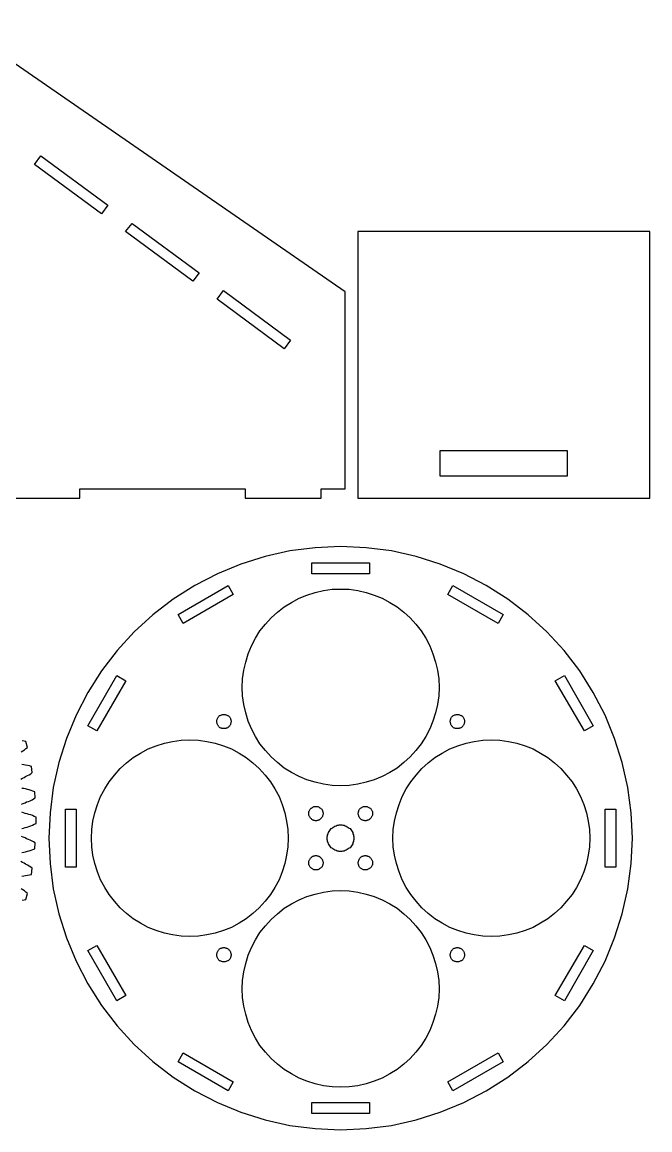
# Model space of a CAD drawing. Header units: millimetres. Extents: x 6 to 593, y 6 to 389.
# Drawn here: x 395.6 to 593.3, y 6 to 355 of the extents above; entities that cross this region are included whole.
import ezdxf

# ---------------------------------------------------------------- set-up
doc = ezdxf.new("R2010")
doc.units = ezdxf.units.MM
doc.layers.add('CUT', color=1, linetype='Continuous')
doc.layers.add('CUT_INNER', color=1, linetype='Continuous')

msp = doc.modelspace()

# ---------------------------------------------------------------- linework, layer by layer
at = {"layer": 'CUT'}
for points in [[(413.8, 208), (465.8, 208), (465.8, 205), (489.8, 205), (489.8, 208), (497.3, 208), (497.3, 270), (374.3, 355), (374.3, 208), (389.8, 208), (389.8, 205), (413.8, 205), (413.8, 208)], [(593.3, 289), (501.3, 289), (501.3, 205), (593.3, 205), (593.3, 289)], [(503.9, 6.4), (511.9, 7.4), (519.7, 9.2), (527.3, 11.6), (534.7, 14.6), (541.8, 18.3), (548.6, 22.6), (555, 27.5), (560.9, 32.9), (566.3, 38.8), (571.2, 45.2), (575.5, 52), (579.2, 59.1), (582.2, 66.5), (584.6, 74.1), (586.4, 81.9), (587.4, 89.9), (587.8, 97.9), (587.4, 105.9), (586.4, 113.9), (584.6, 121.7), (582.2, 129.3), (579.2, 136.7), (575.5, 143.8), (571.2, 150.6), (566.3, 157), (560.9, 162.9), (555, 168.3), (548.6, 173.2), (541.8, 177.5), (534.7, 181.2), (527.3, 184.2), (519.7, 186.6), (511.9, 188.4), (503.9, 189.4), (495.9, 189.8), (487.9, 189.4), (479.9, 188.4), (472.1, 186.6), (464.5, 184.2), (457.1, 181.2), (450, 177.5), (443.2, 173.2), (436.8, 168.3), (430.9, 162.9), (425.5, 157), (420.6, 150.6), (416.3, 143.8), (412.6, 136.7), (409.6, 129.3), (407.2, 121.7), (405.4, 113.9), (404.4, 105.9), (404, 97.9), (404.4, 89.9), (405.4, 81.9), (407.2, 74.1), (409.6, 66.5), (412.6, 59.1), (416.3, 52), (420.6, 45.2), (425.5, 38.8), (430.9, 32.9), (436.8, 27.5), (443.2, 22.6), (450, 18.3), (457.1, 14.6), (464.5, 11.6), (472.1, 9.2), (479.9, 7.4), (487.9, 6.4), (495.9, 6), (503.9, 6.4)]]:
    msp.add_lwpolyline(points, close=True, dxfattribs=at)
for points in [[(395.3, 125.1), (395.8, 125.4), (396.3, 125.7), (396.8, 126.1), (397.3, 126.5), (396.8, 128.4), (396.2, 128.5), (395.6, 128.6)], [(395.2, 116.5), (395.7, 116.8), (396.2, 117), (396.7, 117.3), (397.3, 117.6), (397.8, 117.9), (398.3, 118.2), (398.8, 118.6), (398.5, 120.5), (397.9, 120.7), (397.3, 120.8), (396.7, 120.9), (396.1, 121), (395.5, 121.1)], [(395.4, 108.6), (395.9, 108.8), (396.5, 109), (397, 109.3), (397.6, 109.5), (398.1, 109.7), (398.7, 110), (399.2, 110.3), (399.7, 110.6), (399.6, 112.5), (399, 112.7), (398.4, 112.9), (397.8, 113.1), (397.3, 113.2), (396.7, 113.4), (396.1, 113.5), (395.5, 113.6)], [(395.5, 100.9), (396, 101.1), (396.6, 101.3), (397.2, 101.4), (397.7, 101.6), (398.3, 101.8), (398.9, 102), (399.4, 102.3), (400, 102.5), (400, 104.5), (399.4, 104.7), (398.9, 105), (398.3, 105.2), (397.7, 105.4), (397.2, 105.6), (396.6, 105.7), (396, 105.9), (395.5, 106.1)], [(395.5, 93.4), (396.1, 93.5), (396.7, 93.6), (397.3, 93.8), (397.8, 93.9), (398.4, 94.1), (399, 94.3), (399.6, 94.5), (399.7, 96.4), (399.2, 96.7), (398.7, 97), (398.1, 97.3), (397.6, 97.5), (397, 97.7), (396.5, 98), (395.9, 98.2), (395.4, 98.4)], [(395.5, 85.9), (396.1, 86), (396.7, 86.1), (397.3, 86.2), (397.9, 86.3), (398.5, 86.5), (398.8, 88.4), (398.3, 88.8), (397.8, 89.1), (397.3, 89.4), (396.7, 89.7), (396.2, 90), (395.7, 90.2), (395.2, 90.5)], [(395.6, 78.4), (396.2, 78.5), (396.8, 78.6), (397.3, 80.5), (396.8, 80.9), (396.3, 81.3), (395.8, 81.6), (395.3, 81.9)]]:
    msp.add_lwpolyline(points, dxfattribs=at)
at = {"layer": 'CUT_INNER'}
for points in [[(399.5, 310.2), (401.5, 312.9), (422.6, 297.3), (420.6, 294.6), (399.5, 310.2)], [(428.2, 289), (430.2, 291.6), (451.4, 276), (449.4, 273.4), (428.2, 289)], [(457, 267.7), (459, 270.4), (480.1, 254.8), (478.1, 252.1), (457, 267.7)], [(527.3, 212), (527.3, 220), (567.3, 220), (567.3, 212), (527.3, 212)], [(486.8, 181.2), (486.8, 184.6), (505, 184.6), (505, 181.2), (486.8, 181.2)], [(444.7, 168.4), (460.5, 177.5), (462.1, 174.7), (446.3, 165.5), (444.7, 168.4)], [(493.2, 114.5), (490.5, 114.9), (487.9, 115.5), (485.3, 116.3), (482.8, 117.3), (480.4, 118.6), (478.1, 120), (476, 121.7), (474, 123.5), (472.2, 125.5), (470.5, 127.6), (469.1, 129.9), (467.8, 132.3), (466.8, 134.8), (466, 137.4), (465.4, 140), (465, 142.7), (464.9, 145.4), (465, 148.1), (465.4, 150.8), (466, 153.4), (466.8, 156), (467.8, 158.5), (469.1, 160.9), (470.5, 163.2), (472.2, 165.3), (474, 167.3), (476, 169.1), (478.1, 170.8), (480.4, 172.2), (482.8, 173.5), (485.3, 174.5), (487.9, 175.3), (490.5, 175.9), (493.2, 176.3), (495.9, 176.4), (498.6, 176.3), (501.3, 175.9), (503.9, 175.3), (506.5, 174.5), (509, 173.5), (511.4, 172.2), (513.7, 170.8), (515.8, 169.1), (517.8, 167.3), (519.6, 165.3), (521.3, 163.2), (522.7, 160.9), (524, 158.5), (525, 156), (525.8, 153.4), (526.4, 150.8), (526.8, 148.1), (526.9, 145.4), (526.8, 142.7), (526.4, 140), (525.8, 137.4), (525, 134.8), (524, 132.3), (522.7, 129.9), (521.3, 127.6), (519.6, 125.5), (517.8, 123.5), (515.8, 121.7), (513.7, 120), (511.4, 118.6), (509, 117.3), (506.5, 116.3), (503.9, 115.5), (501.3, 114.9), (498.6, 114.5), (495.9, 114.4), (493.2, 114.5)], [(529.7, 174.7), (531.3, 177.5), (547.1, 168.4), (545.5, 165.5), (529.7, 174.7)], [(416.3, 133.3), (425.4, 149.1), (428.3, 147.5), (419.1, 131.7), (416.3, 133.3)], [(563.5, 147.5), (566.4, 149.1), (575.5, 133.3), (572.7, 131.7), (563.5, 147.5)], [(458.9, 132.4), (458.7, 132.5), (458.5, 132.5), (458.4, 132.6), (458.2, 132.6), (458, 132.7), (457.8, 132.8), (457.7, 132.9), (457.5, 133.1), (457.4, 133.2), (457.3, 133.4), (457.2, 133.5), (457.1, 133.7), (457, 133.9), (457, 134.1), (456.9, 134.3), (456.9, 134.5), (456.9, 134.7), (456.9, 134.9), (456.9, 135.1), (457, 135.3), (457, 135.4), (457.1, 135.6), (457.2, 135.8), (457.3, 136), (457.4, 136.1), (457.5, 136.3), (457.7, 136.4), (457.8, 136.5), (458, 136.6), (458.2, 136.7), (458.4, 136.8), (458.5, 136.8), (458.7, 136.9), (458.9, 136.9), (459.1, 136.9), (459.3, 136.9), (459.5, 136.9), (459.7, 136.8), (459.9, 136.8), (460.1, 136.7), (460.3, 136.6), (460.4, 136.5), (460.6, 136.4), (460.7, 136.3), (460.9, 136.1), (461, 136), (461.1, 135.8), (461.2, 135.6), (461.2, 135.4), (461.3, 135.3), (461.3, 135.1), (461.4, 134.9), (461.4, 134.7), (461.4, 134.5), (461.3, 134.3), (461.3, 134.1), (461.2, 133.9), (461.2, 133.7), (461.1, 133.5), (461, 133.4), (460.9, 133.2), (460.7, 133.1), (460.6, 132.9), (460.4, 132.8), (460.3, 132.7), (460.1, 132.6), (459.9, 132.6), (459.7, 132.5), (459.5, 132.5), (459.3, 132.4), (459.1, 132.4), (458.9, 132.4)], [(532.5, 132.4), (532.3, 132.5), (532.1, 132.5), (531.9, 132.6), (531.7, 132.6), (531.5, 132.7), (531.4, 132.8), (531.2, 132.9), (531.1, 133.1), (530.9, 133.2), (530.8, 133.4), (530.7, 133.5), (530.6, 133.7), (530.6, 133.9), (530.5, 134.1), (530.5, 134.3), (530.4, 134.5), (530.4, 134.7), (530.4, 134.9), (530.5, 135.1), (530.5, 135.3), (530.6, 135.4), (530.6, 135.6), (530.7, 135.8), (530.8, 136), (530.9, 136.1), (531.1, 136.3), (531.2, 136.4), (531.4, 136.5), (531.5, 136.6), (531.7, 136.7), (531.9, 136.8), (532.1, 136.8), (532.3, 136.9), (532.5, 136.9), (532.7, 136.9), (532.9, 136.9), (533.1, 136.9), (533.3, 136.8), (533.4, 136.8), (533.6, 136.7), (533.8, 136.6), (534, 136.5), (534.1, 136.4), (534.3, 136.3), (534.4, 136.1), (534.5, 136), (534.6, 135.8), (534.7, 135.6), (534.8, 135.4), (534.8, 135.3), (534.9, 135.1), (534.9, 134.9), (534.9, 134.7), (534.9, 134.5), (534.9, 134.3), (534.8, 134.1), (534.8, 133.9), (534.7, 133.7), (534.6, 133.5), (534.5, 133.4), (534.4, 133.2), (534.3, 133.1), (534.1, 132.9), (534, 132.8), (533.8, 132.7), (533.6, 132.6), (533.4, 132.6), (533.3, 132.5), (533.1, 132.5), (532.9, 132.4), (532.7, 132.4), (532.5, 132.4)], [(445.7, 67), (443, 67.4), (440.4, 68), (437.8, 68.8), (435.3, 69.8), (432.9, 71.1), (430.6, 72.5), (428.5, 74.2), (426.5, 76), (424.7, 78), (423, 80.1), (421.6, 82.4), (420.3, 84.8), (419.3, 87.3), (418.5, 89.9), (417.9, 92.5), (417.5, 95.2), (417.4, 97.9), (417.5, 100.6), (417.9, 103.3), (418.5, 105.9), (419.3, 108.5), (420.3, 111), (421.6, 113.4), (423, 115.7), (424.7, 117.8), (426.5, 119.8), (428.5, 121.6), (430.6, 123.3), (432.9, 124.7), (435.3, 126), (437.8, 127), (440.4, 127.8), (443, 128.4), (445.7, 128.8), (448.4, 128.9), (451.1, 128.8), (453.8, 128.4), (456.4, 127.8), (459, 127), (461.5, 126), (463.9, 124.7), (466.2, 123.3), (468.3, 121.6), (470.3, 119.8), (472.1, 117.8), (473.8, 115.7), (475.2, 113.4), (476.5, 111), (477.5, 108.5), (478.3, 105.9), (478.9, 103.3), (479.3, 100.6), (479.4, 97.9), (479.3, 95.2), (478.9, 92.5), (478.3, 89.9), (477.5, 87.3), (476.5, 84.8), (475.2, 82.4), (473.8, 80.1), (472.1, 78), (470.3, 76), (468.3, 74.2), (466.2, 72.5), (463.9, 71.1), (461.5, 69.8), (459, 68.8), (456.4, 68), (453.8, 67.4), (451.1, 67), (448.4, 66.9), (445.7, 67)], [(540.7, 67), (538, 67.4), (535.4, 68), (532.8, 68.8), (530.3, 69.8), (527.9, 71.1), (525.6, 72.5), (523.5, 74.2), (521.5, 76), (519.7, 78), (518, 80.1), (516.6, 82.4), (515.3, 84.8), (514.3, 87.3), (513.5, 89.9), (512.9, 92.5), (512.5, 95.2), (512.4, 97.9), (512.5, 100.6), (512.9, 103.3), (513.5, 105.9), (514.3, 108.5), (515.3, 111), (516.6, 113.4), (518, 115.7), (519.7, 117.8), (521.5, 119.8), (523.5, 121.6), (525.6, 123.3), (527.9, 124.7), (530.3, 126), (532.8, 127), (535.4, 127.8), (538, 128.4), (540.7, 128.8), (543.4, 128.9), (546.1, 128.8), (548.8, 128.4), (551.4, 127.8), (554, 127), (556.5, 126), (558.9, 124.7), (561.2, 123.3), (563.3, 121.6), (565.3, 119.8), (567.1, 117.8), (568.8, 115.7), (570.2, 113.4), (571.5, 111), (572.5, 108.5), (573.3, 105.9), (573.9, 103.3), (574.3, 100.6), (574.4, 97.9), (574.3, 95.2), (573.9, 92.5), (573.3, 89.9), (572.5, 87.3), (571.5, 84.8), (570.2, 82.4), (568.8, 80.1), (567.1, 78), (565.3, 76), (563.3, 74.2), (561.2, 72.5), (558.9, 71.1), (556.5, 69.8), (554, 68.8), (551.4, 68), (548.8, 67.4), (546.1, 67), (543.4, 66.9), (540.7, 67)], [(409.2, 88.8), (409.2, 107), (412.6, 107), (412.6, 88.8), (409.2, 88.8)], [(487.9, 103.4), (487.7, 103.5), (487.5, 103.5), (487.4, 103.6), (487.2, 103.6), (487, 103.7), (486.8, 103.8), (486.7, 104), (486.5, 104.1), (486.4, 104.2), (486.3, 104.4), (486.2, 104.6), (486.1, 104.7), (486, 104.9), (485.9, 105.1), (485.9, 105.3), (485.9, 105.5), (485.9, 105.7), (485.9, 105.9), (485.9, 106.1), (485.9, 106.3), (486, 106.4), (486.1, 106.6), (486.2, 106.8), (486.3, 107), (486.4, 107.1), (486.5, 107.3), (486.7, 107.4), (486.8, 107.5), (487, 107.6), (487.2, 107.7), (487.4, 107.8), (487.5, 107.9), (487.7, 107.9), (487.9, 107.9), (488.1, 107.9), (488.3, 107.9), (488.5, 107.9), (488.7, 107.9), (488.9, 107.8), (489.1, 107.7), (489.2, 107.6), (489.4, 107.5), (489.6, 107.4), (489.7, 107.3), (489.8, 107.1), (490, 107), (490.1, 106.8), (490.2, 106.6), (490.2, 106.4), (490.3, 106.3), (490.3, 106.1), (490.4, 105.9), (490.4, 105.7), (490.4, 105.5), (490.3, 105.3), (490.3, 105.1), (490.2, 104.9), (490.2, 104.7), (490.1, 104.6), (490, 104.4), (489.8, 104.2), (489.7, 104.1), (489.6, 104), (489.4, 103.8), (489.2, 103.7), (489.1, 103.6), (488.9, 103.6), (488.7, 103.5), (488.5, 103.5), (488.3, 103.4), (488.1, 103.4), (487.9, 103.4)], [(503.5, 103.4), (503.3, 103.5), (503.1, 103.5), (502.9, 103.6), (502.7, 103.6), (502.6, 103.7), (502.4, 103.8), (502.2, 104), (502.1, 104.1), (502, 104.2), (501.8, 104.4), (501.7, 104.6), (501.6, 104.7), (501.6, 104.9), (501.5, 105.1), (501.5, 105.3), (501.4, 105.5), (501.4, 105.7), (501.4, 105.9), (501.5, 106.1), (501.5, 106.3), (501.6, 106.4), (501.6, 106.6), (501.7, 106.8), (501.8, 107), (502, 107.1), (502.1, 107.3), (502.2, 107.4), (502.4, 107.5), (502.6, 107.6), (502.7, 107.7), (502.9, 107.8), (503.1, 107.9), (503.3, 107.9), (503.5, 107.9), (503.7, 107.9), (503.9, 107.9), (504.1, 107.9), (504.3, 107.9), (504.4, 107.8), (504.6, 107.7), (504.8, 107.6), (505, 107.5), (505.1, 107.4), (505.3, 107.3), (505.4, 107.1), (505.5, 107), (505.6, 106.8), (505.7, 106.6), (505.8, 106.4), (505.9, 106.3), (505.9, 106.1), (505.9, 105.9), (505.9, 105.7), (505.9, 105.5), (505.9, 105.3), (505.9, 105.1), (505.8, 104.9), (505.7, 104.7), (505.6, 104.6), (505.5, 104.4), (505.4, 104.2), (505.3, 104.1), (505.1, 104), (505, 103.8), (504.8, 103.7), (504.6, 103.6), (504.4, 103.6), (504.3, 103.5), (504.1, 103.5), (503.9, 103.4), (503.7, 103.4), (503.5, 103.4)], [(579.2, 88.8), (579.2, 107), (582.6, 107), (582.6, 88.8), (579.2, 88.8)], [(495.5, 93.7), (495.2, 93.8), (494.8, 93.8), (494.5, 94), (494.1, 94.1), (493.8, 94.3), (493.5, 94.5), (493.2, 94.7), (492.9, 94.9), (492.7, 95.2), (492.5, 95.5), (492.3, 95.8), (492.1, 96.1), (492, 96.5), (491.8, 96.8), (491.8, 97.2), (491.7, 97.5), (491.7, 97.9), (491.7, 98.3), (491.8, 98.6), (491.8, 99), (492, 99.3), (492.1, 99.7), (492.3, 100), (492.5, 100.3), (492.7, 100.6), (492.9, 100.9), (493.2, 101.1), (493.5, 101.3), (493.8, 101.5), (494.1, 101.7), (494.5, 101.8), (494.8, 102), (495.2, 102), (495.5, 102.1), (495.9, 102.1), (496.3, 102.1), (496.6, 102), (497, 102), (497.3, 101.8), (497.7, 101.7), (498, 101.5), (498.3, 101.3), (498.6, 101.1), (498.9, 100.9), (499.1, 100.6), (499.3, 100.3), (499.5, 100), (499.7, 99.7), (499.8, 99.3), (500, 99), (500, 98.6), (500.1, 98.3), (500.1, 97.9), (500.1, 97.5), (500, 97.2), (500, 96.8), (499.8, 96.5), (499.7, 96.1), (499.5, 95.8), (499.3, 95.5), (499.1, 95.2), (498.9, 94.9), (498.6, 94.7), (498.3, 94.5), (498, 94.3), (497.7, 94.1), (497.3, 94), (497, 93.8), (496.6, 93.8), (496.3, 93.7), (495.9, 93.7), (495.5, 93.7)], [(487.9, 87.9), (487.7, 87.9), (487.5, 87.9), (487.4, 88), (487.2, 88.1), (487, 88.2), (486.8, 88.3), (486.7, 88.4), (486.5, 88.5), (486.4, 88.7), (486.3, 88.8), (486.2, 89), (486.1, 89.2), (486, 89.4), (485.9, 89.5), (485.9, 89.7), (485.9, 89.9), (485.9, 90.1), (485.9, 90.3), (485.9, 90.5), (485.9, 90.7), (486, 90.9), (486.1, 91.1), (486.2, 91.2), (486.3, 91.4), (486.4, 91.6), (486.5, 91.7), (486.7, 91.8), (486.8, 92), (487, 92.1), (487.2, 92.2), (487.4, 92.2), (487.5, 92.3), (487.7, 92.3), (487.9, 92.4), (488.1, 92.4), (488.3, 92.4), (488.5, 92.3), (488.7, 92.3), (488.9, 92.2), (489.1, 92.2), (489.2, 92.1), (489.4, 92), (489.6, 91.8), (489.7, 91.7), (489.8, 91.6), (490, 91.4), (490.1, 91.2), (490.2, 91.1), (490.2, 90.9), (490.3, 90.7), (490.3, 90.5), (490.4, 90.3), (490.4, 90.1), (490.4, 89.9), (490.3, 89.7), (490.3, 89.5), (490.2, 89.4), (490.2, 89.2), (490.1, 89), (490, 88.8), (489.8, 88.7), (489.7, 88.5), (489.6, 88.4), (489.4, 88.3), (489.2, 88.2), (489.1, 88.1), (488.9, 88), (488.7, 87.9), (488.5, 87.9), (488.3, 87.9), (488.1, 87.9), (487.9, 87.9)], [(503.5, 87.9), (503.3, 87.9), (503.1, 87.9), (502.9, 88), (502.7, 88.1), (502.6, 88.2), (502.4, 88.3), (502.2, 88.4), (502.1, 88.5), (502, 88.7), (501.8, 88.8), (501.7, 89), (501.6, 89.2), (501.6, 89.4), (501.5, 89.5), (501.5, 89.7), (501.4, 89.9), (501.4, 90.1), (501.4, 90.3), (501.5, 90.5), (501.5, 90.7), (501.6, 90.9), (501.6, 91.1), (501.7, 91.2), (501.8, 91.4), (502, 91.6), (502.1, 91.7), (502.2, 91.8), (502.4, 92), (502.6, 92.1), (502.7, 92.2), (502.9, 92.2), (503.1, 92.3), (503.3, 92.3), (503.5, 92.4), (503.7, 92.4), (503.9, 92.4), (504.1, 92.3), (504.3, 92.3), (504.4, 92.2), (504.6, 92.2), (504.8, 92.1), (505, 92), (505.1, 91.8), (505.3, 91.7), (505.4, 91.6), (505.5, 91.4), (505.6, 91.2), (505.7, 91.1), (505.8, 90.9), (505.9, 90.7), (505.9, 90.5), (505.9, 90.3), (505.9, 90.1), (505.9, 89.9), (505.9, 89.7), (505.9, 89.5), (505.8, 89.4), (505.7, 89.2), (505.6, 89), (505.5, 88.8), (505.4, 88.7), (505.3, 88.5), (505.1, 88.4), (505, 88.3), (504.8, 88.2), (504.6, 88.1), (504.4, 88), (504.3, 87.9), (504.1, 87.9), (503.9, 87.9), (503.7, 87.9), (503.5, 87.9)], [(493.2, 19.5), (490.5, 19.9), (487.9, 20.5), (485.3, 21.3), (482.8, 22.3), (480.4, 23.6), (478.1, 25), (476, 26.7), (474, 28.5), (472.2, 30.5), (470.5, 32.6), (469.1, 34.9), (467.8, 37.3), (466.8, 39.8), (466, 42.4), (465.4, 45), (465, 47.7), (464.9, 50.4), (465, 53.1), (465.4, 55.8), (466, 58.4), (466.8, 61), (467.8, 63.5), (469.1, 65.9), (470.5, 68.2), (472.2, 70.3), (474, 72.3), (476, 74.1), (478.1, 75.8), (480.4, 77.2), (482.8, 78.5), (485.3, 79.5), (487.9, 80.3), (490.5, 80.9), (493.2, 81.3), (495.9, 81.4), (498.6, 81.3), (501.3, 80.9), (503.9, 80.3), (506.5, 79.5), (509, 78.5), (511.4, 77.2), (513.7, 75.8), (515.8, 74.1), (517.8, 72.3), (519.6, 70.3), (521.3, 68.2), (522.7, 65.9), (524, 63.5), (525, 61), (525.8, 58.4), (526.4, 55.8), (526.8, 53.1), (526.9, 50.4), (526.8, 47.7), (526.4, 45), (525.8, 42.4), (525, 39.8), (524, 37.3), (522.7, 34.9), (521.3, 32.6), (519.6, 30.5), (517.8, 28.5), (515.8, 26.7), (513.7, 25), (511.4, 23.6), (509, 22.3), (506.5, 21.3), (503.9, 20.5), (501.3, 19.9), (498.6, 19.5), (495.9, 19.4), (493.2, 19.5)], [(416.3, 62.5), (419.1, 64.1), (428.3, 48.3), (425.4, 46.7), (416.3, 62.5)], [(458.9, 58.9), (458.7, 58.9), (458.5, 59), (458.4, 59), (458.2, 59.1), (458, 59.2), (457.8, 59.3), (457.7, 59.4), (457.5, 59.5), (457.4, 59.7), (457.3, 59.8), (457.2, 60), (457.1, 60.2), (457, 60.4), (457, 60.5), (456.9, 60.7), (456.9, 60.9), (456.9, 61.1), (456.9, 61.3), (456.9, 61.5), (457, 61.7), (457, 61.9), (457.1, 62.1), (457.2, 62.3), (457.3, 62.4), (457.4, 62.6), (457.5, 62.7), (457.7, 62.9), (457.8, 63), (458, 63.1), (458.2, 63.2), (458.4, 63.2), (458.5, 63.3), (458.7, 63.3), (458.9, 63.4), (459.1, 63.4), (459.3, 63.4), (459.5, 63.3), (459.7, 63.3), (459.9, 63.2), (460.1, 63.2), (460.3, 63.1), (460.4, 63), (460.6, 62.9), (460.7, 62.7), (460.9, 62.6), (461, 62.4), (461.1, 62.3), (461.2, 62.1), (461.2, 61.9), (461.3, 61.7), (461.3, 61.5), (461.4, 61.3), (461.4, 61.1), (461.4, 60.9), (461.3, 60.7), (461.3, 60.5), (461.2, 60.4), (461.2, 60.2), (461.1, 60), (461, 59.8), (460.9, 59.7), (460.7, 59.5), (460.6, 59.4), (460.4, 59.3), (460.3, 59.2), (460.1, 59.1), (459.9, 59), (459.7, 59), (459.5, 58.9), (459.3, 58.9), (459.1, 58.9), (458.9, 58.9)], [(532.5, 58.9), (532.3, 58.9), (532.1, 59), (531.9, 59), (531.7, 59.1), (531.5, 59.2), (531.4, 59.3), (531.2, 59.4), (531.1, 59.5), (530.9, 59.7), (530.8, 59.8), (530.7, 60), (530.6, 60.2), (530.6, 60.4), (530.5, 60.5), (530.5, 60.7), (530.4, 60.9), (530.4, 61.1), (530.4, 61.3), (530.5, 61.5), (530.5, 61.7), (530.6, 61.9), (530.6, 62.1), (530.7, 62.3), (530.8, 62.4), (530.9, 62.6), (531.1, 62.7), (531.2, 62.9), (531.4, 63), (531.5, 63.1), (531.7, 63.2), (531.9, 63.2), (532.1, 63.3), (532.3, 63.3), (532.5, 63.4), (532.7, 63.4), (532.9, 63.4), (533.1, 63.3), (533.3, 63.3), (533.4, 63.2), (533.6, 63.2), (533.8, 63.1), (534, 63), (534.1, 62.9), (534.3, 62.7), (534.4, 62.6), (534.5, 62.4), (534.6, 62.3), (534.7, 62.1), (534.8, 61.9), (534.8, 61.7), (534.9, 61.5), (534.9, 61.3), (534.9, 61.1), (534.9, 60.9), (534.9, 60.7), (534.8, 60.5), (534.8, 60.4), (534.7, 60.2), (534.6, 60), (534.5, 59.8), (534.4, 59.7), (534.3, 59.5), (534.1, 59.4), (534, 59.3), (533.8, 59.2), (533.6, 59.1), (533.4, 59), (533.3, 59), (533.1, 58.9), (532.9, 58.9), (532.7, 58.9), (532.5, 58.9)], [(563.5, 48.3), (572.7, 64.1), (575.5, 62.5), (566.4, 46.7), (563.5, 48.3)], [(444.7, 27.4), (446.3, 30.3), (462.1, 21.1), (460.5, 18.3), (444.7, 27.4)], [(529.7, 21.1), (545.5, 30.3), (547.1, 27.4), (531.3, 18.3), (529.7, 21.1)], [(486.8, 11.2), (486.8, 14.6), (505, 14.6), (505, 11.2), (486.8, 11.2)]]:
    msp.add_lwpolyline(points, close=True, dxfattribs=at)

doc.saveas('drawing.dxf')
